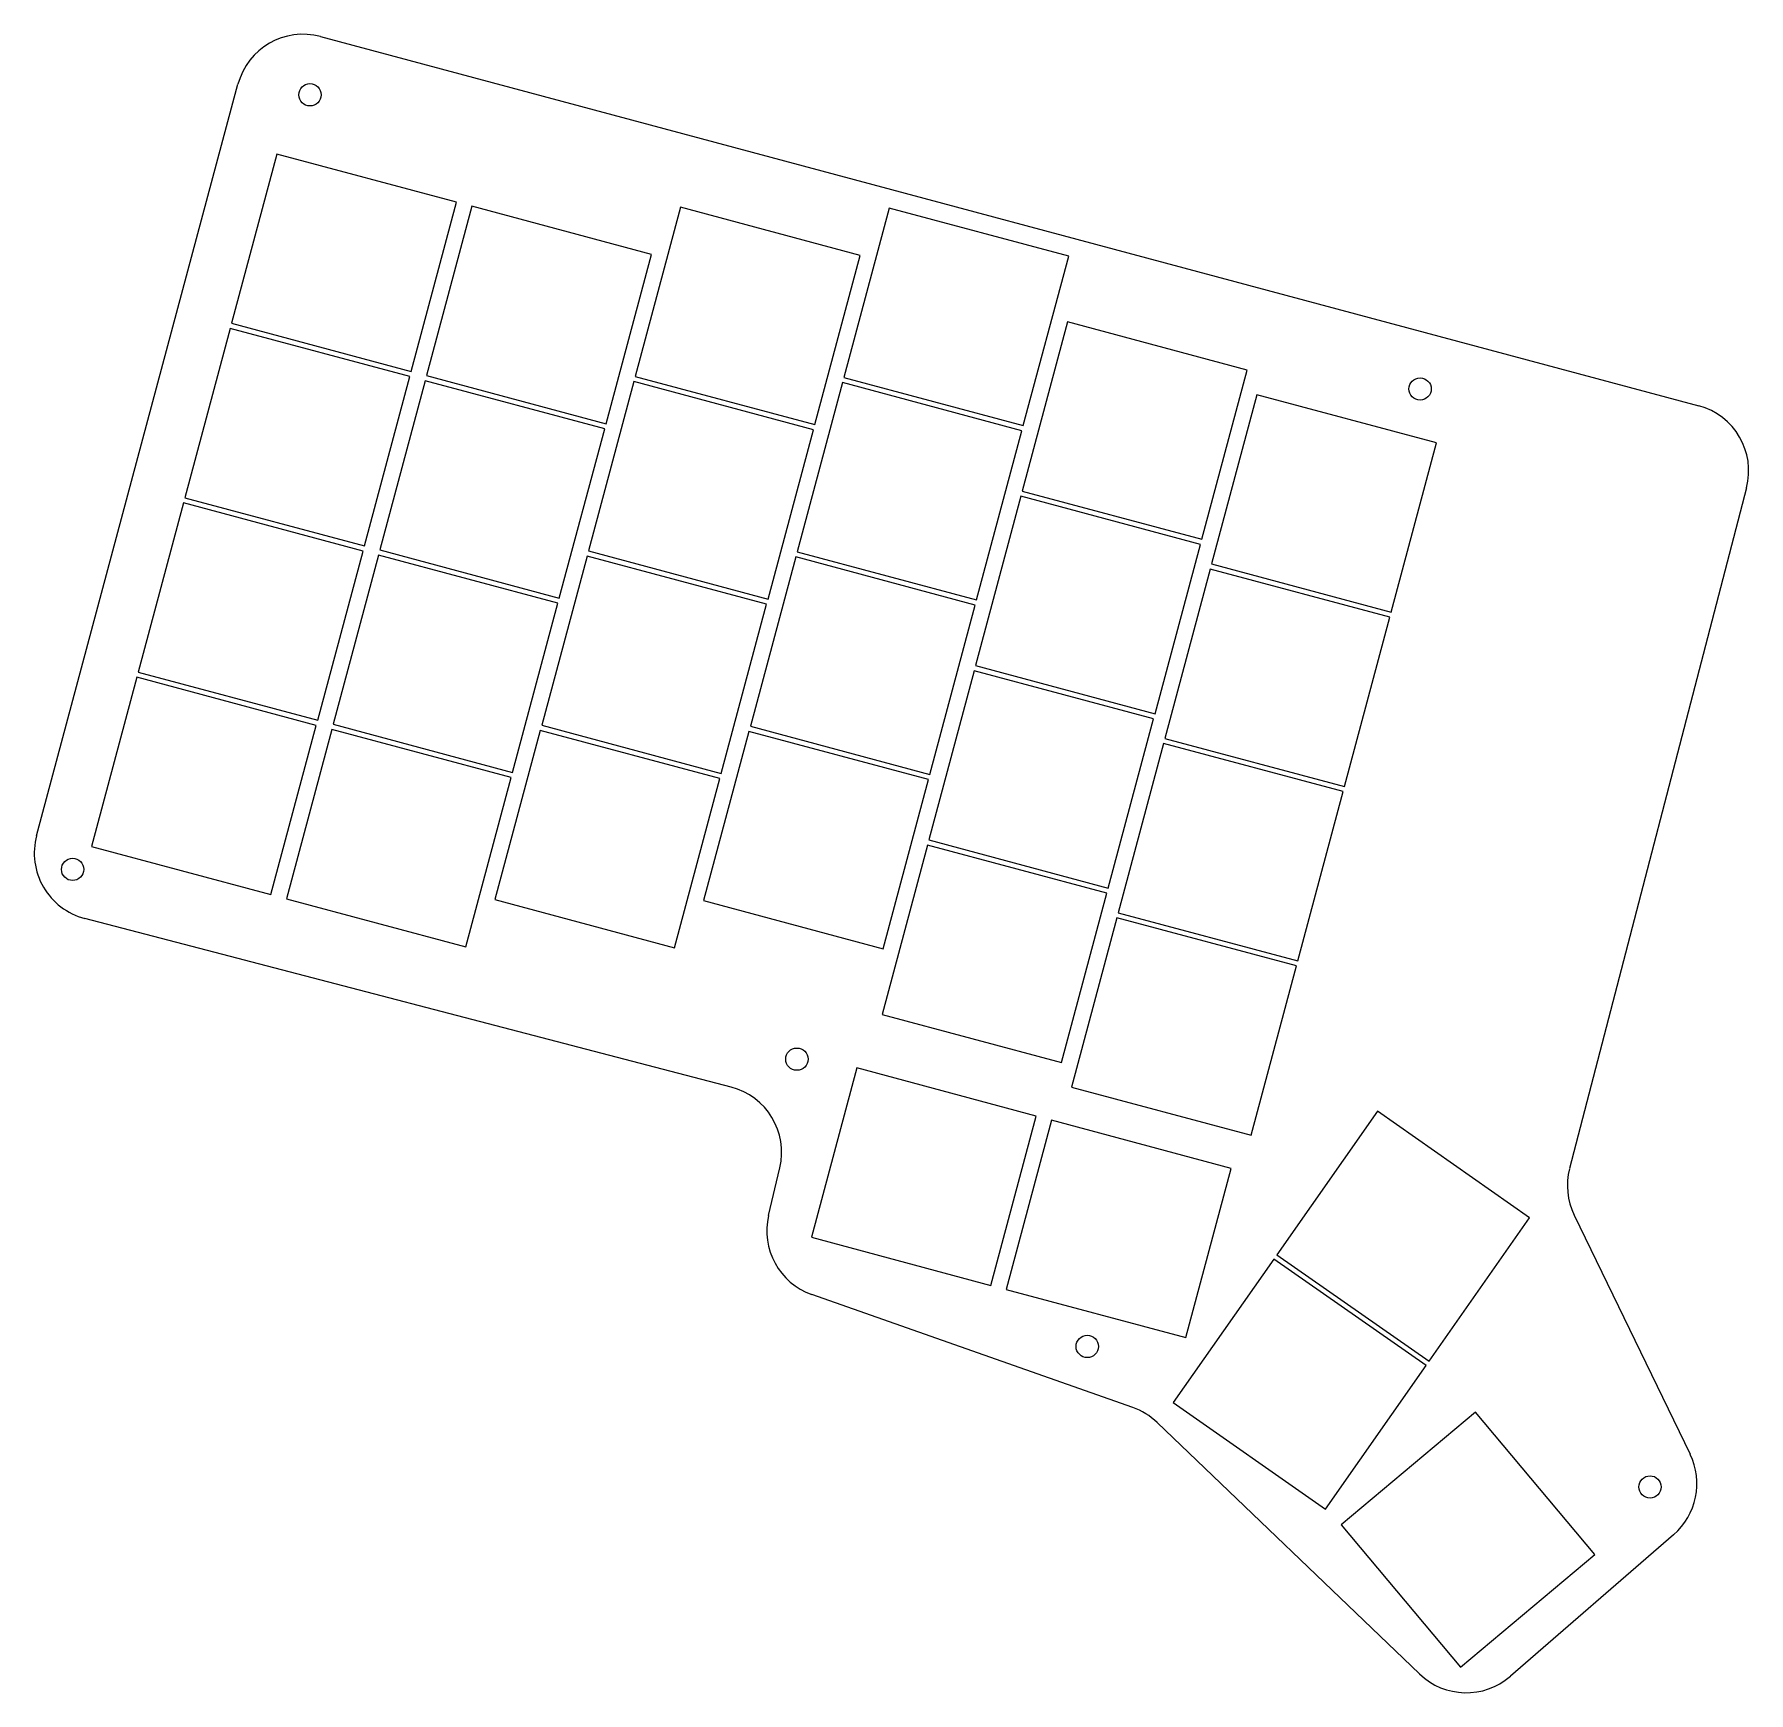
# Model space of a CAD drawing. Header units: millimetres. Extents: x -16 to 145, y -85 to 71.
import ezdxf

# ---------------------------------------------------------------- set-up
doc = ezdxf.new("R2010")
doc.units = ezdxf.units.MM

msp = doc.modelspace()

# ---------------------------------------------------------------- linework, layer by layer
for p, q in [((10.99, 70.56), (140.76, 35.79)), ((-15.75, -4.69), (3.21, 66.07)), ((6.88, 59.5), (2.61, 43.56)), ((23.79, 54.97), (6.88, 59.5)), ((19.52, 39.03), (23.79, 54.97)), ((25.24, 54.58), (20.97, 38.64)), ((42.14, 50.05), (25.24, 54.58)), ((44.88, 54.49), (40.61, 38.55)), ((61.79, 49.96), (44.88, 54.49)), ((64.53, 54.4), (60.26, 38.46)), ((81.43, 49.87), (64.53, 54.4)), ((37.87, 34.11), (42.14, 50.05)), ((57.52, 34.02), (61.79, 49.96)), ((77.16, 33.94), (81.43, 49.87)), ((81.33, 43.69), (77.06, 27.75)), ((98.23, 39.16), (81.33, 43.69)), ((2.48, 43.08), (-1.79, 27.14)), ((19.39, 38.55), (2.48, 43.08)), ((2.61, 43.56), (19.52, 39.03)), ((93.96, 23.22), (98.23, 39.16)), ((15.12, 22.61), (19.39, 38.55)), ((20.84, 38.16), (16.57, 22.22)), ((37.74, 33.63), (20.84, 38.16)), ((20.97, 38.64), (37.87, 34.11)), ((40.48, 38.07), (36.21, 22.13)), ((57.39, 33.54), (40.48, 38.07)), ((40.61, 38.55), (57.52, 34.02)), ((60.13, 37.98), (55.86, 22.04)), ((77.03, 33.45), (60.13, 37.98)), ((60.26, 38.46), (77.16, 33.94)), ((99.16, 36.84), (94.89, 20.9)), ((116.07, 32.31), (99.16, 36.84)), ((33.47, 17.69), (37.74, 33.63)), ((53.12, 17.6), (57.39, 33.54)), ((72.76, 17.51), (77.03, 33.45)), ((111.8, 16.37), (116.07, 32.31)), ((77.06, 27.75), (93.96, 23.22)), ((145.26, 28.06), (128.6, -36.04)), ((-1.92, 26.65), (-6.19, 10.72)), ((14.99, 22.12), (-1.92, 26.65)), ((-1.79, 27.14), (15.12, 22.61)), ((76.93, 27.27), (72.66, 11.33)), ((93.83, 22.74), (76.93, 27.27)), ((89.56, 6.8), (93.83, 22.74)), ((10.72, 6.19), (14.99, 22.12)), ((16.44, 21.74), (12.17, 5.8)), ((33.34, 17.21), (16.44, 21.74)), ((16.57, 22.22), (33.47, 17.69)), ((36.08, 21.65), (31.81, 5.71)), ((52.99, 17.12), (36.08, 21.65)), ((36.21, 22.13), (53.12, 17.6)), ((55.73, 21.56), (51.46, 5.62)), ((72.63, 17.03), (55.73, 21.56)), ((55.86, 22.04), (72.76, 17.51)), ((94.76, 20.42), (90.49, 4.48)), ((111.67, 15.89), (94.76, 20.42)), ((94.89, 20.9), (111.8, 16.37)), ((29.07, 1.27), (33.34, 17.21)), ((48.72, 1.18), (52.99, 17.12)), ((68.36, 1.09), (72.63, 17.03)), ((107.4, -0.05), (111.67, 15.89)), ((72.66, 11.33), (89.56, 6.8)), ((-6.32, 10.23), (-10.59, -5.7)), ((10.59, 5.7), (-6.32, 10.23)), ((-6.19, 10.72), (10.72, 6.19)), ((72.53, 10.85), (68.26, -5.09)), ((89.43, 6.32), (72.53, 10.85)), ((6.32, -10.23), (10.59, 5.7)), ((12.04, 5.32), (7.77, -10.62)), ((28.94, 0.79), (12.04, 5.32)), ((12.17, 5.8), (29.07, 1.27)), ((31.68, 5.23), (27.41, -10.71)), ((48.59, 0.7), (31.68, 5.23)), ((31.81, 5.71), (48.72, 1.18)), ((51.33, 5.14), (47.06, -10.8)), ((68.23, 0.61), (51.33, 5.14)), ((51.46, 5.62), (68.36, 1.09)), ((85.16, -9.62), (89.43, 6.32)), ((90.36, 4), (86.09, -11.94)), ((107.27, -0.53), (90.36, 4)), ((90.49, 4.48), (107.4, -0.05)), ((24.67, -15.15), (28.94, 0.79)), ((44.32, -15.24), (48.59, 0.7)), ((63.96, -15.33), (68.23, 0.61)), ((103, -16.47), (107.27, -0.53)), ((-10.59, -5.7), (6.32, -10.23)), ((68.13, -5.57), (63.86, -21.51)), ((85.03, -10.1), (68.13, -5.57)), ((68.26, -5.09), (85.16, -9.62)), ((7.77, -10.62), (24.67, -15.15)), ((27.41, -10.71), (44.32, -15.24)), ((47.06, -10.8), (63.96, -15.33)), ((80.76, -26.04), (85.03, -10.1)), ((49.65, -28.36), (-11.22, -12.48)), ((85.96, -12.42), (81.69, -28.36)), ((102.87, -16.95), (85.96, -12.42)), ((86.09, -11.94), (103, -16.47)), ((98.6, -32.89), (102.87, -16.95)), ((63.86, -21.51), (80.76, -26.04)), ((61.47, -26.56), (57.2, -42.5)), ((78.37, -31.09), (61.47, -26.56)), ((81.69, -28.36), (98.6, -32.89)), ((110.5, -30.62), (101.04, -44.14)), ((124.83, -40.66), (110.5, -30.62)), ((74.1, -47.03), (78.37, -31.09)), ((79.82, -31.48), (75.55, -47.42)), ((96.73, -36.01), (79.82, -31.48)), ((53.17, -40.44), (54.23, -35.96)), ((92.45, -51.95), (96.73, -36.01)), ((115.37, -54.17), (124.83, -40.66)), ((129.03, -40.41), (139.95, -62.94)), ((57.2, -42.5), (74.1, -47.03)), ((100.75, -44.55), (91.28, -58.06)), ((115.08, -54.58), (100.75, -44.55)), ((101.04, -44.14), (115.37, -54.17)), ((87.46, -58.53), (57.24, -47.89)), ((75.55, -47.42), (92.45, -51.95)), ((105.62, -68.1), (115.08, -54.58)), ((91.28, -58.06), (105.62, -68.1)), ((119.73, -58.97), (107.09, -69.58)), ((130.98, -72.38), (119.73, -58.97)), ((114.46, -83.62), (89.75, -59.93)), ((107.09, -69.58), (118.34, -82.99)), ((138.39, -70.51), (123.02, -83.83)), ((118.34, -82.99), (130.98, -72.38))]:
    msp.add_line(p, q)
for centre in [(9.99, 65.08), (114.52, 37.38), (-12.36, -7.86), (55.84, -25.73), (83.18, -52.78), (136.17, -66.01)]:
    msp.add_circle(centre, 1.05)
for centre, start, end in [((9.34, 64.43), 75, 165), ((139.11, 29.66), 345.4293, 75), ((-9.62, -6.33), 165, 255.3794), ((48.05, -34.5), 346.7357, 75.3794), ((134.74, -37.64), 165.4293, 205.8555), ((59.35, -41.9), 166.7357, 250.6013), ((85.36, -64.52), 46.2146, 70.6013), ((134.23, -65.71), 310.924, 25.8555), ((118.86, -79.04), 226.2146, 310.924)]:
    msp.add_arc(centre, 6.35, start, end)

doc.saveas('drawing.dxf')
